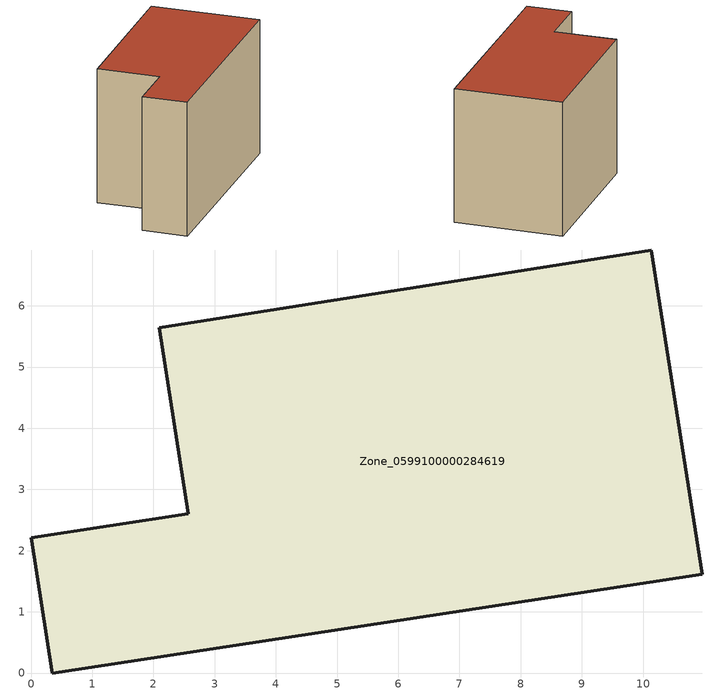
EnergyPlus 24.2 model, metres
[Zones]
Zone_0599100000284619
 floor ground (C_G): 0,2.21 2.57,2.6 2.09,5.64 10.14,6.91 10.97,1.61 0.35,0 z0
 wall outside (C_F): 2.57,2.6 0,2.21 0.35,0 10.97,1.61 10.14,6.91 2.09,5.64 2.57,2.6 z0:6.77
 roof outside (C_R): 10.14,6.91 2.09,5.64 2.57,2.6 0,2.21 0.35,0 10.97,1.61 z6.77
[BUILDING]
Pand.0599100000284619: North Axis=0; Terrain=City; Loads Convergence Tolerance Value=0.04; Temperature Convergence Tolerance Value=0.4; Solar Distribution=FullExterior; Maximum Number of Warmup Days=25; Minimum Number of Warmup Days=1
[Site:Location]
Rotterdam.The.Hague.AP_ZH_NLD Design_Conditions: Latitude=51.96; Longitude=4.45; Time Zone=1; Elevation=-4.5
[SITE:GROUNDTEMPERATURE:BUILDINGSURFACE]
18, 18, 18, 18, 18, 18, 18, 18, 18, 18, 18, 18
[MATERIAL] Thermal Absorptance=0.9; Solar Absorptance=0.7; Visible Absorptance=0.7
Name | Roughness | Thickness | Conductivity | Density | Specific Heat
G.TI.1946 | MediumSmooth | 0.15 | 1 | 540 | 1210
F.TI.1946 | Rough | 0.3 | 0.857143 | 1920 | 840
R.TI.1946 | MediumRough | 0.2 | 0.1 | 1500 | 1000
[CONSTRUCTION]
C_G: G.TI.1946
C_F: F.TI.1946
C_R: R.TI.1946
[ZONE]
Zone_0599100000284619: Type=1; Multiplier=1; Ceiling Height=Autocalculate; Volume=Autocalculate; Floor Area=autocalculate; Part of Total Floor Area=Yes
[ZONEINFILTRATION:DESIGNFLOWRATE]
Infil_Zone_0599100000284619: Zone or ZoneList or Space or SpaceList=Zone_0599100000284619; Schedule=AlwaysOn; Design Flow Rate Calculation Method=Flow/Area; Flow Rate per Floor Area=0.003; Constant Term Coefficient=1; Temperature Term Coefficient=0; Velocity Term Coefficient=0; Velocity Squared Term Coefficient=0
[HVACTEMPLATE:ZONE:IDEALLOADSAIRSYSTEM]
Zone_0599100000284619: Maximum Heating Supply Air Temperature=50; Minimum Cooling Supply Air Temperature=13; Maximum Heating Supply Air Humidity Ratio=0.0156; Minimum Cooling Supply Air Humidity Ratio=0.0077; Heating Limit=NoLimit; Cooling Limit=NoLimit; Dehumidification Control Type=ConstantSensibleHeatRatio; Cooling Sensible Heat Ratio=0.7; Dehumidification Setpoint=60; Humidification Control Type=None; Humidification Setpoint=30; Outdoor Air Method=None; Outdoor Air Flow Rate per Person=0.00944; Outdoor Air Flow Rate per Zone Floor Area=0; Outdoor Air Flow Rate per Zone=0; Demand Controlled Ventilation Type=None; Outdoor Air Economizer Type=NoEconomizer; Heat Recovery Type=None; Sensible Heat Recovery Effectiveness=0.7; Latent Heat Recovery Effectiveness=0.65
[ZONECONTROL:THERMOSTAT]
ThermostatControl_Zone_0599100000284619: Zone or ZoneList=Zone_0599100000284619; Control Type Schedule=DualSetpointControlType; Control 1=Thermostat_Zone_0599100000284619; Temperature Difference Between Cutout And Setpoint=0
[THERMOSTATSETPOINT:DUALSETPOINT]
Thermostat_Zone_0599100000284619: Heating Setpoint Temperature Schedule=HeatingSetpoint_Zone_0599100000284619; Cooling Setpoint Temperature Schedule=CoolingSetpoint_Zone_0599100000284619
[SCHEDULE:COMPACT]
HeatingSetpoint_Zone_0599100000284619: Through: 12/31, For: AllDays, Until: 24:00, 21
CoolingSetpoint_Zone_0599100000284619: Through: 12/31, For: AllDays, Until: 24:00, 24
DualSetpointControlType: Through: 12/31, For: AllDays, Until: 24:00, 4
AlwaysOn: Through: 12/31, For: AllDays, Until: 24:00, 1
